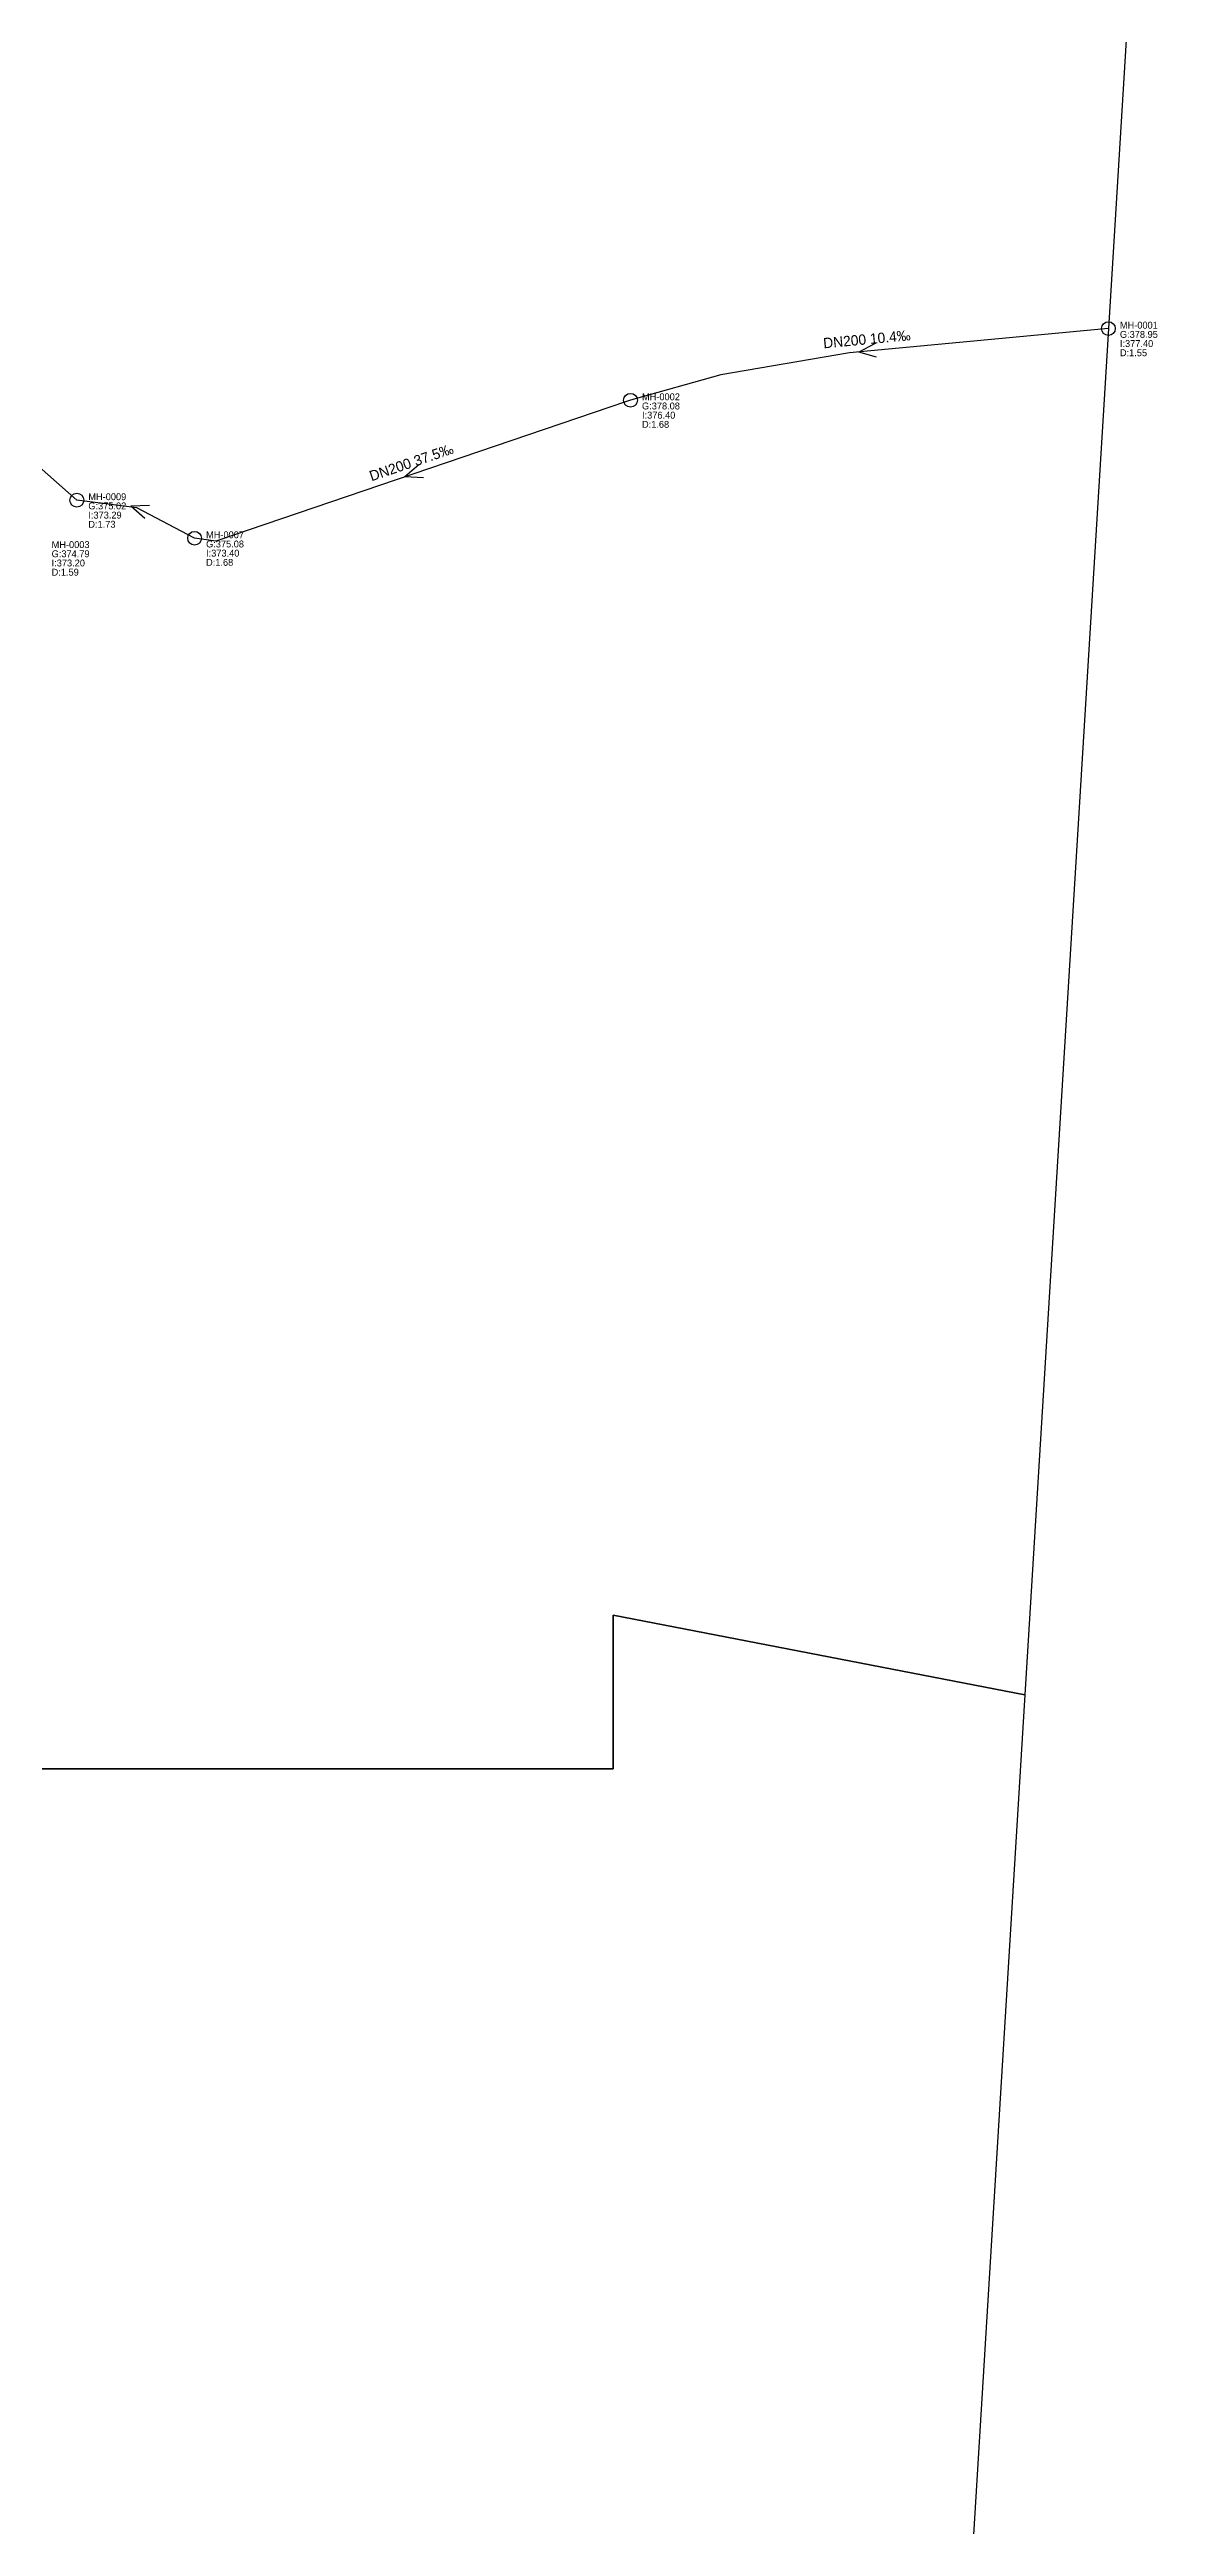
# Model space of a CAD drawing. Header units: metres. Extents: x 449148 to 451990, y 2566737 to 2570847.
# Drawn here: x 451796.8 to 451989.7, y 2569146.9 to 2569578.2 of the extents above; entities that cross this region are included whole.
import ezdxf
from ezdxf.enums import TextEntityAlignment as Align

# ---------------------------------------------------------------- set-up
doc = ezdxf.new("R2010")
doc.units = ezdxf.units.M
for name, color, linetype in [('SEW-CATCHMENT', 4, 'Continuous'), ('SEW-LABEL', 2, 'Continuous'), ('SEW-MH', 7, 'Continuous'), ('SEW-MH-LABEL', 8, 'Continuous'), ('SEW-PIPE-DN200', 3, 'Continuous')]:
    doc.layers.add(name, color=color, linetype=linetype)

msp = doc.modelspace()

# ---------------------------------------------------------------- linework, layer by layer
at = {"layer": 'SEW-CATCHMENT'}
for points in [[(451984.3, 2569580.79), (451966.63, 2569291.68), (451894.95, 2569305.55), (451894.96, 2569278.81), (451727.33, 2569278.81)], [(451727.33, 2569278.81), (451894.96, 2569278.81), (451894.95, 2569305.55), (451966.63, 2569291.68), (451933.14, 2568743.69)]]:
    msp.add_lwpolyline(points, dxfattribs=at)
at = {"layer": 'SEW-LABEL'}
for p, q in [((451940.57, 2569527), (451937.69, 2569525.53)), ((451940.79, 2569524.61), (451937.69, 2569525.53)), ((451861.12, 2569505.88), (451858.67, 2569503.78)), ((451861.9, 2569503.61), (451858.67, 2569503.78)), ((451814.19, 2569498.82), (451810.96, 2569498.7)), ((451813.38, 2569496.56), (451810.96, 2569498.7))]:
    msp.add_line(p, q, dxfattribs=at)
at = {"layer": 'SEW-MH'}
for centre in [(451981.17, 2569529.6), (451897.96, 2569517.13), (451801.56, 2569499.73), (451822.06, 2569493.1)]:
    msp.add_circle(centre, 1.2, dxfattribs=at)
at = {"layer": 'SEW-PIPE-DN200'}
for points in [[(451801.56, 2569499.73), (451773.71, 2569524.34), (451756.6, 2569539.46)], [(451981.17, 2569529.6), (451936.1, 2569525.38), (451913.71, 2569521.54), (451897.96, 2569517.13)], [(451897.96, 2569517.13), (451897.27, 2569516.93), (451825.77, 2569492.57), (451822.06, 2569493.1), (451822.06, 2569493.1)], [(451822.06, 2569493.1), (451812.01, 2569498.39), (451801.56, 2569499.73)]]:
    msp.add_lwpolyline(points, dxfattribs=at)

# ---------------------------------------------------------------- texts
at = {"layer": 'SEW-LABEL'}
for s, rotation, p in [('DN200 10.4‰', 5.3492, (451939.19, 2569526.87)), ('DN200 37.5‰', 18.815, (451860.09, 2569505.46))]:
    msp.add_text(s, height=1.8, rotation=rotation, dxfattribs=at).set_placement(p, align=Align.CENTER)
at = {"layer": 'SEW-MH-LABEL'}
for s, p in [('G:378.95', (451983.17, 2569528)), ('MH-0001', (451983.17, 2569529.6)), ('I:377.40', (451983.17, 2569526.4)), ('D:1.55', (451983.17, 2569524.8)), ('G:378.08', (451899.96, 2569515.53)), ('MH-0002', (451899.96, 2569517.13)), ('I:376.40', (451899.96, 2569513.93)), ('D:1.68', (451899.96, 2569512.33)), ('G:375.02', (451803.56, 2569498.13)), ('MH-0009', (451803.56, 2569499.73)), ('I:373.29', (451803.56, 2569496.53)), ('D:1.73', (451803.56, 2569494.93)), ('G:375.08', (451824.06, 2569491.5)), ('MH-0007', (451824.06, 2569493.1)), ('G:374.79', (451797.17, 2569489.79)), ('MH-0003', (451797.17, 2569491.39)), ('I:373.20', (451797.17, 2569488.19)), ('D:1.68', (451824.06, 2569488.3)), ('I:373.40', (451824.06, 2569489.9)), ('D:1.59', (451797.17, 2569486.59))]:
    msp.add_text(s, height=1.2, dxfattribs=at).set_placement(p)

doc.saveas('drawing.dxf')
